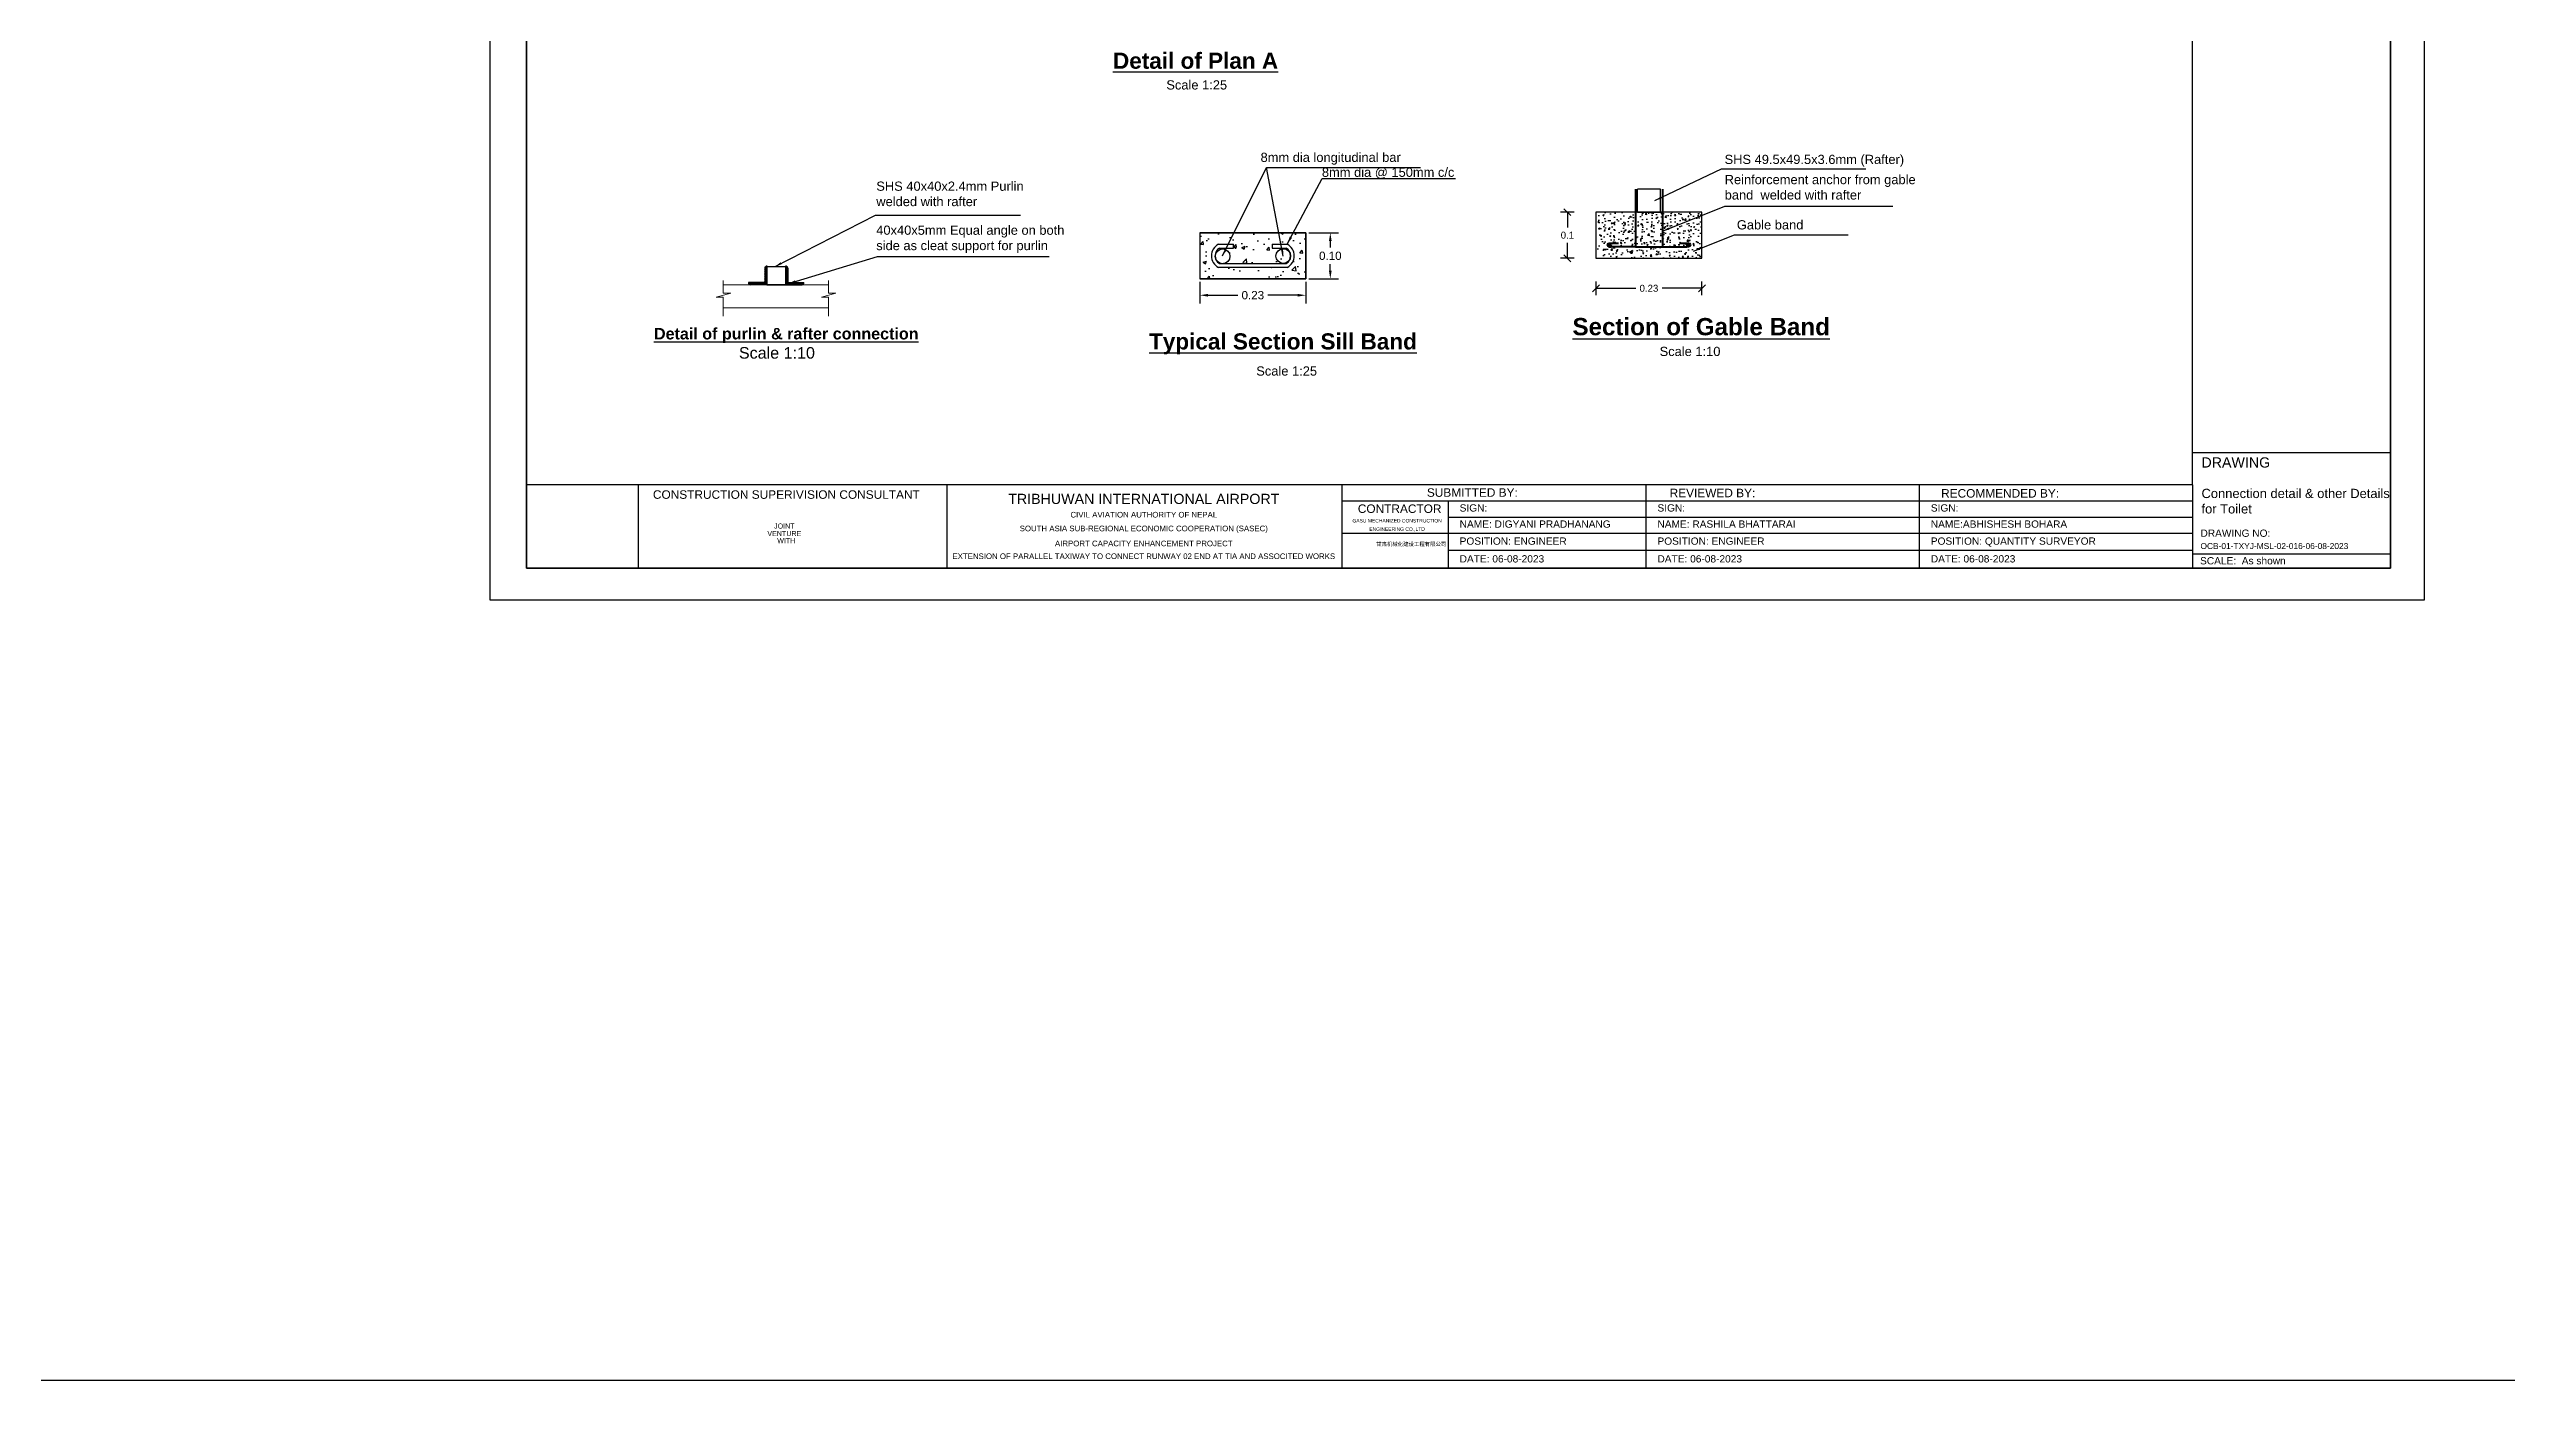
# Model space of a CAD drawing. Header units: metres. Extents: x 428 to 3974, y -4076 to 3914.
# Drawn here: x 1064 to 1117.3, y -411 to -381.6 of the extents above; entities that cross this region are included whole.
import ezdxf
from ezdxf.enums import TextEntityAlignment as Align

# ---------------------------------------------------------------- set-up
doc = ezdxf.new("R2010")
doc.units = ezdxf.units.M
doc.header["$MEASUREMENT"] = 0
doc.header["$PDMODE"] = 2
doc.linetypes.add('CONTINOUS', pattern=[0])
for name, color, linetype in [('Dimension', 7, 'Continuous'), ('Frame', 7, 'Continuous'), ('Roof', 221, 'CONTINOUS'), ('trench', 7, 'Continuous'), ('wall', 150, 'Continuous')]:
    doc.layers.add(name, color=color, linetype=linetype)
doc.styles.add('ARIAL', font='arial.ttf')
doc.styles.add('labor camp', font='arial.ttf')
doc.styles.get("Standard").update_dxf_attribs({"font": 'arial.ttf'})
doc.dimstyles.new('1@10', dxfattribs={"dimtxt": 0.18, "dimasz": 0.18, "dimexe": 0.18, "dimexo": 0.0625, "dimgap": 0.09, "dimtad": 0, "dimtih": 1, "dimtoh": 1, "dimlfac": 0.1, "dimzin": 0, "dimdsep": 46, "dimtxsty": 'Standard', "dimcen": 0.09, "dimadec": 0, "dimazin": 0, "dimtfac": 1, "dimtofl": 0, "dimtmove": 0, "dimatfit": 3, "dimfxl": 1, "dimtolj": 1, "dimtzin": 0, "dimarcsym": 0})
doc.dimstyles.new('1@100', dxfattribs={"dimtxt": 0.2, "dimasz": 0.175, "dimexe": 0.18, "dimexo": 0.0625, "dimgap": 0.09, "dimtad": 0, "dimtih": 1, "dimtoh": 1, "dimzin": 0, "dimdsep": 46, "dimtxsty": 'labor camp', "dimblk": 'OBLIQUE', "dimcen": 0.09, "dimadec": 0, "dimazin": 0, "dimtfac": 1, "dimtofl": 0, "dimtmove": 1, "dimatfit": 3, "dimfxl": 0.525, "dimfxlon": 1, "dimtolj": 1, "dimtzin": 0, "dimarcsym": 0})
doc.dimstyles.new('1@25', dxfattribs={"dimtxt": 0.2, "dimasz": 0.15, "dimexe": 0.01, "dimexo": 0.45, "dimgap": 0.09, "dimtad": 0, "dimtih": 1, "dimtoh": 1, "dimlfac": 0.25, "dimzin": 0, "dimdsep": 46, "dimtxsty": 'labor camp', "dimblk": 'OBLIQUE', "dimcen": 0.09, "dimadec": 0, "dimazin": 0, "dimtfac": 1, "dimtofl": 0, "dimtmove": 1, "dimatfit": 3, "dimfxl": 0.1, "dimfxlon": 1, "dimtolj": 1, "dimtzin": 0, "dimarcsym": 0})
doc.dimstyles.new('Copy of 1@25', dxfattribs={"dimtxt": 1, "dimasz": 0.15, "dimexe": 0.01, "dimexo": 0.45, "dimgap": 0.09, "dimtad": 0, "dimtih": 1, "dimtoh": 1, "dimlfac": 0.04, "dimzin": 0, "dimdsep": 46, "dimtxsty": 'labor camp', "dimblk": 'OBLIQUE', "dimcen": 0.09, "dimadec": 0, "dimazin": 0, "dimtfac": 1, "dimtofl": 0, "dimtmove": 1, "dimatfit": 3, "dimfxl": 0.1, "dimfxlon": 1, "dimtolj": 1, "dimtzin": 0, "dimarcsym": 0})
doc.dimstyles.get("Standard").update_dxf_attribs({"dimtxt": 0.18, "dimasz": 0.18, "dimexe": 0.18, "dimexo": 0.0625, "dimgap": 0.09, "dimtad": 0, "dimtih": 1, "dimtoh": 1, "dimzin": 0, "dimdsep": 46, "dimtxsty": 'Standard', "dimcen": 0.09, "dimadec": 0, "dimazin": 0, "dimtfac": 1, "dimtofl": 0, "dimtmove": 0, "dimatfit": 3, "dimfxl": 1, "dimtolj": 1, "dimtzin": 0, "dimarcsym": 0})

# ---------------------------------------------------------------- blocks, each defined once
blk = doc.blocks.new('_Oblique')
at = {"color": 0, "linetype": 'ByBlock', "lineweight": -2}
blk.add_line((-0.5, -0.5), (0.5, 0.5), dxfattribs=at)
blk = doc.blocks.new('*D179')
at = {"color": 0, "lineweight": -2, "transparency": 16777216}
for p, q in [((1097.073, -385.105), (1096.773, -385.105)), ((1096.923, -385.105), (1096.923, -385.439)), ((1097.073, -386.105), (1096.773, -386.105)), ((1096.923, -386.105), (1096.923, -385.772))]:
    blk.add_line(p, q, dxfattribs=at)
at = {"layer": 'Defpoints', "color": 0, "transparency": 16777216}
for p in [(1096.923, -385.105), (1097.543, -385.105), (1097.543, -386.105)]:
    blk.add_point(p, dxfattribs=at)
at = {"color": 0, "lineweight": -2, "transparency": 16777216, "xscale": 0.15, "yscale": 0.15, "zscale": 0.15}
for p, rotation in [((1096.923, -385.105), 90), ((1096.923, -386.105), 270)]:
    blk.add_blockref('_Oblique', p, dxfattribs=dict(at, rotation=rotation))
at = {"color": 0, "transparency": 16777216, "insert": (1096.923, -385.605), "char_height": 0.15, "attachment_point": 5}
blk.add_mtext('\\A1;0.1', dxfattribs=at)
blk = doc.blocks.new('*D180')
at = {"color": 0, "lineweight": -2, "transparency": 16777216}
for p, q in [((1097.543, -386.608), (1097.543, -386.908)), ((1097.543, -386.758), (1098.408, -386.758)), ((1099.843, -386.758), (1098.978, -386.758)), ((1099.843, -386.908), (1099.843, -386.608))]:
    blk.add_line(p, q, dxfattribs=at)
at = {"layer": 'Defpoints', "color": 0, "transparency": 16777216}
for p in [(1097.543, -386.105), (1099.843, -386.758), (1099.843, -414.597)]:
    blk.add_point(p, dxfattribs=at)
at = {"color": 0, "lineweight": -2, "transparency": 16777216, "xscale": 0.15, "yscale": 0.15, "zscale": 0.15, "rotation": 180}
blk.add_blockref('_Oblique', (1097.543, -386.758), dxfattribs=at)
at = {"color": 0, "lineweight": -2, "transparency": 16777216, "xscale": 0.15, "yscale": 0.15, "zscale": 0.15}
blk.add_blockref('_Oblique', (1099.843, -386.758), dxfattribs=at)
at = {"color": 0, "transparency": 16777216, "insert": (1098.693, -386.758), "char_height": 0.15, "attachment_point": 5}
blk.add_mtext('\\A1;0.23', dxfattribs=at)
blk = doc.blocks.new('*D188')
at = {"layer": 'Defpoints', "color": 0, "transparency": 16777216}
for p in [(1088.944, -386.553), (1091.244, -386.553), (1091.244, -386.908)]:
    blk.add_point(p, dxfattribs=at)
at = {"layer": 'trench', "color": 0, "lineweight": -2, "transparency": 16777216}
for p, q in [((1088.944, -386.616), (1088.944, -387.088)), ((1091.244, -386.616), (1091.244, -387.088)), ((1089.124, -386.908), (1089.77, -386.908)), ((1091.064, -386.908), (1090.418, -386.908))]:
    blk.add_line(p, q, dxfattribs=at)
at = {"layer": 'trench', "color": 0, "transparency": 16777216}
for points in [[(1089.124, -386.878), (1089.124, -386.938), (1088.944, -386.908)], [(1091.064, -386.878), (1091.064, -386.938), (1091.244, -386.908)]]:
    blk.add_solid(points, dxfattribs=at)
at = {"layer": 'trench', "color": 0, "transparency": 16777216, "insert": (1090.094, -386.908), "char_height": 0.18, "attachment_point": 5}
blk.add_mtext('\\A1;0.23', dxfattribs=at)
blk = doc.blocks.new('*D189')
at = {"layer": 'Defpoints', "color": 0, "transparency": 16777216}
for p in [(1091.244, -385.553), (1091.244, -386.553), (1091.776, -386.553)]:
    blk.add_point(p, dxfattribs=at)
at = {"layer": 'trench', "color": 0, "lineweight": -2, "transparency": 16777216}
for p, q in [((1091.307, -385.553), (1091.956, -385.553)), ((1091.776, -385.733), (1091.776, -385.871)), ((1091.776, -386.373), (1091.776, -386.235)), ((1091.307, -386.553), (1091.956, -386.553))]:
    blk.add_line(p, q, dxfattribs=at)
at = {"layer": 'trench', "color": 0, "transparency": 16777216}
for points in [[(1091.746, -385.733), (1091.806, -385.733), (1091.776, -385.553)], [(1091.746, -386.373), (1091.806, -386.373), (1091.776, -386.553)]]:
    blk.add_solid(points, dxfattribs=at)
at = {"layer": 'trench', "color": 0, "transparency": 16777216, "insert": (1091.776, -386.053), "char_height": 0.18, "attachment_point": 5}
blk.add_mtext('\\A1;0.10', dxfattribs=at)

msp = doc.modelspace()

# ---------------------------------------------------------------- hatches: boundary and pattern name
at = {"transparency": 33554687}
h = msp.add_hatch(dxfattribs=at)
h.set_pattern_fill('AR-CONC', color=6, scale=0.1)
h.set_pattern_definition([(50, (-2482.7847, 614.19756), (0.71726018, -0.062752135), [0.075, -0.825]), (355, (-2482.7847, 614.19756), (-0.13875133, 0.75219213), [0.06, -0.66]), (100.451444, (-2482.7249, 614.1923), (0.57850885, 0.68943999), [0.06374019, -0.70114211]), (46.1842, (-2482.7847, 614.3976), (1.06724133, -0.16551928), [0.1125, -1.2375]), (96.635635, (-2482.6957, 614.3838), (0.93466195, 0.9741186), [0.09561034, -1.05171376]), (351.184164, (-2482.7847, 614.3976), (0.93466195, 0.9741186), [0.09, -0.99]), (21, (-2482.6847, 614.34756), (0.59690705, -0.40261889), [0.075, -0.825]), (326, (-2482.6847, 614.34756), (0.24331533, 0.72515005), [0.06, -0.66]), (71.451445, (-2482.6349, 614.314), (0.84022238, 0.32253115), [0.06374019, -0.70114211]), (37.5, (-2482.78467, 614.19756), (0.012159855, 0.332893854), [0, -0.652, 0, -0.67, 0, -0.6625]), (7.5, (-2482.78467, 614.19756), (0.263069537, 0.394411712), [0, -0.382, 0, -0.637, 0, -0.2525]), (327.5, (-2483.00767, 614.19756), (0.533822436, -0.022554872), [0, -0.25, 0, -0.78, 0, -1.035]), (317.5, (-2483.10767, 614.19756), (0.58318617, 0.10010498), [0, -0.325, 0, -0.518, 0, -0.735])])
h.paths.add_polyline_path([(1088.944, -385.553), (1088.944, -386.553), (1091.244, -386.553), (1091.244, -385.553)])
h.paths.add_polyline_path([(1090.818, -386.223, 0.566667), (1090.818, -385.883), (1090.514, -385.883), (1090.514, -385.803), (1090.838, -385.803, -0.624786), (1090.838, -386.303), (1089.35, -386.303, -0.624786), (1089.35, -385.803), (1089.674, -385.803), (1089.674, -385.883), (1089.37, -385.883, 0.566667), (1089.37, -386.223)], flags=16)
at = {"layer": 'wall'}
h = msp.add_hatch(dxfattribs=at)
h.set_pattern_fill('AR-CONC', color=6, scale=0.04, style=0)
h.set_pattern_definition([(50, (-6928.26194, 3759.8682), (0.286904073, -0.025100854), [0.03, -0.33]), (355, (-6928.26194, 3759.8682), (-0.055500533, 0.300876853), [0.024, -0.264]), (100.4514445, (-6928.23803, 3759.86612), (0.231403539, 0.275775996), [0.025496077, -0.280456845]), (46.1842, (-6928.26194, 3759.9482), (0.426896532, -0.066207712), [0.045, -0.495]), (96.6356355, (-6928.22637, 3759.9427), (0.373864778, 0.38964744), [0.038244137, -0.420685504]), (351.184164, (-6928.26194, 3759.9482), (0.373864778, 0.38964744), [0.036, -0.396]), (21, (-6928.22194, 3759.9282), (0.238762821, -0.161047556), [0.03, -0.33]), (326, (-6928.22194, 3759.9282), (0.097326133, 0.290060018), [0.024, -0.264]), (71.4514447, (-6928.20205, 3759.9148), (0.336088951, 0.129012461), [0.025496076, -0.280456845]), (37.5, (-6928.26194, 3759.86821), (0.0048639421, 0.1331575415), [0, -0.2608, 0, -0.268, 0, -0.265]), (7.5, (-6928.26194, 3759.8682), (0.105227815, 0.1577646848), [0, -0.1528, 0, -0.2548, 0, -0.101]), (327.5, (-6928.35114, 3759.86821), (0.2135289745, -0.0090219487), [0, -0.1, 0, -0.312, 0, -0.414]), (317.5, (-6928.39114, 3759.8682), (0.2332744677, 0.040041993), [0, -0.13, 0, -0.2072, 0, -0.294])])
h.paths.add_polyline_path([(1098.984, -385.105), (1098.402, -385.105), (1098.402, -385.125), (1098.402, -385.855), (1097.873, -385.855), (1097.833, -385.855, -0.414214), (1097.793, -385.815, -1), (1097.873, -385.815, -0.414214), (1097.833, -385.855), (1097.873, -385.855), (1098.402, -385.855), (1098.402, -385.105), (1097.543, -385.105), (1097.543, -386.105), (1099.843, -386.105), (1099.843, -385.105), (1098.984, -385.105), (1098.984, -385.855), (1099.513, -385.855), (1099.553, -385.855, -0.414214), (1099.513, -385.815, -1), (1099.593, -385.815, -0.414214), (1099.553, -385.855), (1099.513, -385.855), (1098.984, -385.855)])
h = msp.add_hatch(color=6, dxfattribs=at)
h.dxf.hatch_style = 1
h.paths.add_polyline_path([(1097.873, -385.815, 1), (1097.793, -385.815, 1)])
h = msp.add_hatch(color=6, dxfattribs=at)
h.dxf.hatch_style = 1
h.paths.add_polyline_path([(1099.593, -385.815, 1), (1099.513, -385.815, 1)])
h = msp.add_hatch(dxfattribs=at)
h.set_pattern_fill('ANSI31', color=0, scale=0.2)
h.set_pattern_definition([(45, (-7201.445448, 3645.116873), (-0.01767766953, 0.01767766953), [])])
h.paths.add_polyline_path([(1079.497, -386.631), (1079.147, -386.631, 0.462004), (1079.186, -386.681), (1079.547, -386.681), (1079.547, -386.281, 0.462004), (1079.497, -386.32)])
h = msp.add_hatch(dxfattribs=at)
h.set_pattern_fill('ANSI31', color=0, scale=0.2)
h.set_pattern_definition([(45, (-7201.123626, 3645.116873), (-0.01767766953, 0.01767766953), [])])
h.paths.add_polyline_path([(1079.947, -386.681), (1080.309, -386.681, 0.462004), (1080.347, -386.631), (1079.997, -386.631), (1079.997, -386.32, 0.462004), (1079.947, -386.281)])

# ---------------------------------------------------------------- linework, layer by layer
for p, q in [((1110.496, -391.022), (1110.496, -364.528)), ((1099.843, -385.105), (1097.543, -385.105)), ((1097.543, -385.105), (1097.543, -386.105)), ((1098.402, -385.093), (1098.402, -385.125)), ((1098.424, -385.101), (1098.424, -385.111)), ((1099.843, -386.105), (1099.843, -385.105)), ((1088.944, -385.553), (1091.244, -385.553)), ((1091.244, -385.553), (1091.244, -386.553)), ((1097.543, -386.105), (1099.843, -386.105)), ((1079.497, -386.631), (1079.147, -386.631)), ((1079.547, -386.681), (1079.186, -386.681)), ((1079.497, -386.32), (1079.497, -386.631)), ((1079.547, -386.281), (1079.547, -386.681)), ((1079.547, -386.681), (1079.947, -386.681)), ((1079.947, -386.281), (1079.947, -386.681)), ((1079.947, -386.681), (1080.309, -386.681)), ((1079.997, -386.32), (1079.997, -386.631)), ((1079.997, -386.631), (1080.347, -386.631)), ((1091.244, -386.553), (1088.944, -386.553)), ((1092.029, -391.022), (1092.029, -392.828)), ((1098.629, -391.022), (1098.629, -392.828)), ((1104.562, -391.022), (1104.562, -392.828)), ((1110.496, -391.022), (1110.496, -392.828)), ((1092.029, -391.372), (1095.035, -391.372)), ((1094.335, -391.372), (1094.335, -392.828)), ((1095.035, -391.372), (1098.629, -391.372)), ((1098.629, -391.372), (1110.496, -391.372)), ((1098.629, -391.372), (1099.329, -391.372)), ((1099.329, -391.372), (1102.922, -391.372)), ((1104.562, -391.372), (1105.262, -391.372)), ((1106.462, -391.372), (1110.056, -391.372)), ((1092.04, -392.072), (1095.035, -392.072)), ((1094.335, -391.722), (1098.629, -391.722)), ((1095.035, -392.072), (1098.629, -392.072)), ((1098.629, -391.722), (1099.329, -391.722)), ((1098.629, -392.072), (1099.329, -392.072)), ((1099.329, -391.722), (1105.762, -391.722)), ((1099.329, -392.072), (1105.762, -392.072)), ((1105.762, -391.722), (1110.496, -391.722)), ((1105.762, -392.072), (1110.496, -392.072)), ((1094.335, -392.442), (1095.035, -392.442)), ((1095.035, -392.442), (1098.629, -392.442)), ((1098.629, -392.442), (1099.329, -392.442)), ((1099.329, -392.442), (1105.762, -392.442)), ((1105.762, -392.442), (1110.496, -392.442))]:
    msp.add_line(p, q)
at = {"color": 3, "lineweight": 50}
for p, q in [((1098.402, -384.606), (1098.402, -385.856)), ((1098.984, -384.606), (1098.984, -385.856)), ((1098.402, -385.855), (1097.873, -385.855)), ((1098.984, -385.855), (1099.513, -385.855))]:
    msp.add_line(p, q, dxfattribs=at)
at = {"lineweight": 50}
for p, q in [((1097.833, -385.775), (1098.033, -385.775)), ((1097.833, -385.855), (1097.873, -385.855)), ((1098.402, -385.856), (1098.984, -385.856)), ((1099.353, -385.775), (1099.553, -385.775)), ((1099.553, -385.855), (1099.513, -385.855))]:
    msp.add_line(p, q, dxfattribs=at)
for centre in [(1097.833, -385.815), (1099.553, -385.815)]:
    msp.add_circle(centre, 0.04, dxfattribs=at)
for centre, radius, start, end in [((1097.833, -385.815), 0.04, 90, 270), ((1099.553, -385.815), 0.04, 270, 90), ((1079.188, -386.639), 0.0416, 168.2618, 267.4503), ((1079.539, -386.321), 0.0416, 78.2618, 177.4503), ((1079.956, -386.321), 0.0416, 2.5497, 101.7382), ((1080.307, -386.639), 0.0416, 272.5497, 11.7382)]:
    msp.add_arc(centre, radius, start, end)
at = {"layer": 'Defpoints', "color": 3}
msp.add_lwpolyline([(1115.528, -393.516), (1115.528, -363.816), (1073.528, -363.816), (1073.528, -393.516)], close=True, dxfattribs=at)
at = {"layer": 'Frame', "color": 6, "linetype": 'Continuous', "lineweight": 35}
for p, q in [((1074.328, -364.528), (1074.328, -392.828)), ((1114.79, -392.828), (1114.79, -364.528)), ((1074.328, -392.828), (1114.79, -392.828))]:
    msp.add_line(p, q, dxfattribs=at)
at = {"layer": 'Frame', "linetype": 'Continuous', "lineweight": 30}
for p, q in [((1114.79, -390.328), (1110.496, -390.328)), ((1110.496, -391.022), (1074.328, -391.022)), ((1076.76, -392.814), (1076.76, -391.022)), ((1083.46, -392.814), (1083.46, -391.022)), ((1114.79, -392.528), (1110.496, -392.528))]:
    msp.add_line(p, q, dxfattribs=at)
at = {"layer": 'Roof', "lineweight": 30}
for p, q in [((1098.943, -384.605), (1098.443, -384.605)), ((1098.443, -385.105), (1098.443, -384.605)), ((1098.943, -385.105), (1098.943, -384.605)), ((1098.443, -385.105), (1098.943, -385.105))]:
    msp.add_line(p, q, dxfattribs=at)
at = {"layer": 'Roof', "lineweight": 20}
for p, q in [((1078.595, -386.681), (1079.547, -386.681)), ((1079.947, -386.681), (1080.879, -386.681)), ((1078.595, -387.181), (1079.547, -387.181)), ((1079.547, -387.181), (1079.947, -387.181)), ((1079.947, -387.181), (1080.879, -387.181))]:
    msp.add_line(p, q, dxfattribs=at)
for points in [[(1078.595, -386.588), (1078.595, -386.681), (1078.595, -386.86), (1078.761, -386.86), (1078.445, -386.953), (1078.595, -386.953), (1078.595, -387.181), (1078.595, -387.365)], [(1080.879, -386.588), (1080.879, -386.681), (1080.879, -386.86), (1081.045, -386.86), (1080.729, -386.953), (1080.879, -386.953), (1080.879, -387.181), (1080.879, -387.365)]]:
    msp.add_lwpolyline(points, dxfattribs=at)
at = {"layer": 'Roof', "lineweight": 30}
msp.add_lwpolyline([(1079.547, -386.281), (1079.947, -386.281), (1079.947, -386.681), (1079.547, -386.681), (1079.547, -386.281)], dxfattribs=at)
at = {"layer": 'trench'}
msp.add_lwpolyline([(942.934, -347.896), (1189.471, -347.896), (1189.471, -410.459), (942.934, -410.459)], close=True, dxfattribs=at)
at = {"layer": 'wall'}
for p, q in [((1089.35, -385.803), (1089.674, -385.803)), ((1089.37, -385.883), (1089.674, -385.883)), ((1090.818, -386.223), (1089.37, -386.223)), ((1089.674, -385.883), (1089.674, -385.803)), ((1090.514, -385.803), (1090.838, -385.803)), ((1090.514, -385.803), (1090.514, -385.883)), ((1090.514, -385.883), (1090.818, -385.883)), ((1090.838, -386.303), (1089.35, -386.303))]:
    msp.add_line(p, q, dxfattribs=at)
msp.add_lwpolyline([(1091.244, -385.553), (1088.944, -385.553), (1088.944, -386.553), (1091.244, -386.553)], close=True, dxfattribs=at)
for centre in [(1089.438, -386.063), (1090.755, -386.058)]:
    msp.add_circle(centre, 0.16, dxfattribs=at)
for centre, radius, start, end in [((1089.472, -386.053), 0.278, 116.0068, 243.9932), ((1089.472, -386.053), 0.198, 120.9224, 239.0776), ((1090.716, -386.053), 0.198, 300.9224, 59.0776), ((1090.716, -386.053), 0.278, 296.0068, 63.9932)]:
    msp.add_arc(centre, radius, start, end, dxfattribs=at)

# ---------------------------------------------------------------- texts
at = {"layer": 'Dimension', "attachment_point": 1, "style": 'labor camp'}
for s, insert, char_height, width in [('{\\fArial|b1|i0|c222|p34;\\H1.75x;\\LDetail of Plan A\\H0.5714x;\\l }', (1087.058, -381.643), 0.2, 6.51258), ('Scale 1:25', (1088.216, -382.243), 0.2, 9.34498), ('SHS 49.5x49.5x3.6mm (Rafter)', (1100.335, -383.86), 0.2, 4.48592), ('SHS 40x40x2.4mm Purlin welded with rafter', (1081.92, -384.441), 0.2, 3.2543), ('Reinforcement anchor from gable band  welded with rafter', (1100.337, -384.298), 0.2, 4.25184), ('40x40x5mm Equal angle on both side as cleat support for purlin', (1081.919, -385.396), 0.2, 4.2021), ('Gable band', (1100.601, -385.28), 0.2, 3.2543), ('{\\fArial|b1|i0|c0|p34;\\LDetail of purlin & rafter connection\\P\\l               }    Scale 1:10', (1077.094, -387.617), 0.25, 8.60779), ('{\\fArial|b1|i0|c0|p34;\\H1.75x;\\LTypical Section Sill Band\\H0.5714x;\\P\\l }', (1087.841, -387.735), 0.2, 6.51258), ('{\\fArial|b1|i0|c0|p34;\\LSection of Gable Band\\l\\P             \\fArial|b0|i0|c0|p34;\\H0.5333x;Scale 1:10}', (1097.033, -387.402), 0.375, 6.6013), ('Scale 1:25', (1090.168, -388.452), 0.2, 9.34498)]:
    msp.add_mtext(s, dxfattribs=dict(at, insert=insert, char_height=char_height, width=width))
at = {"layer": 'Frame', "color": 7, "linetype": 'Continuous', "style": 'ARIAL'}
for s, height, p in [(' DRAWING ', 0.2212, (1111.433, -390.537)), ('TRIBHUWAN INTERNATIONAL AIRPORT', 0.22115, (1087.727, -391.328)), ('CIVIL AVIATION AUTHORITY OF NEPAL', 0.12178, (1087.727, -391.671)), ('  SUBMITTED BY:', 0.18429, (1094.788, -391.19)), ('VENTURE ', 0.1103, (1079.945, -392.081)), ('JOINT ', 0.1103, (1079.945, -391.917)), ('SOUTH ASIA SUB-REGIONAL ECONOMIC COOPERATION (SASEC)', 0.12178, (1087.727, -391.985)), (' WITH', 0.1103, (1079.945, -392.234)), ('EXTENSION OF PARALLEL TAXIWAY TO CONNECT RUNWAY 02 END AT TIA AND ASSOCITED WORKS', 0.12178, (1087.727, -392.573)), ('AIRPORT CAPACITY ENHANCEMENT PROJECT', 0.12178, (1087.727, -392.295))]:
    msp.add_text(s, height=height, dxfattribs=at).set_placement(p, align=Align.MIDDLE)
for s, height, p in [('CONSTRUCTION SUPERIVISION CONSULTANT', 0.18429, (1077.071, -391.326)), ('CONTRACTOR', 0.1843, (1092.373, -391.633)), ('SIGN:', 0.1576, (1094.584, -391.603)), ('SIGN:', 0.1576, (1098.878, -391.603)), ('        REVIEWED BY:', 0.18429, (1098.57, -391.292)), ('SIGN:', 0.1576, (1104.812, -391.603)), ('RECOMMENDED BY:', 0.18429, (1105.036, -391.3)), ('GASU MECHANIZED CONSTRUCTION ', 0.07691, (1092.256, -391.84)), (' ENGINEERING CO.,LTD', 0.07691, (1092.593, -392.022)), ('NAME: DIGYANI PRADHANANG', 0.15757, (1094.584, -391.953)), ('NAME: RASHILA BHATTARAI', 0.15757, (1098.878, -391.953)), ('NAME:ABHISHESH BOHARA', 0.15757, (1104.812, -391.953)), ('DRAWING NO: ', 0.15757, (1110.666, -392.151)), ('甘肃机械化建设工程有限公司', 0.08377, (1092.77, -392.35)), ('POSITION: ENGINEER', 0.15757, (1094.584, -392.323)), ('DATE: 06-08-2023', 0.15757, (1094.584, -392.708)), ('POSITION: ENGINEER', 0.15757, (1098.878, -392.323)), ('DATE: 06-08-2023', 0.15757, (1098.878, -392.708)), ('POSITION: QUANTITY SURVEYOR', 0.15757, (1104.812, -392.323)), ('DATE: 06-08-2023', 0.15757, (1104.812, -392.708)), ('SCALE:  As shown', 0.15757, (1110.657, -392.75)), ('OCB-01-TXYJ-MSL-02-016-06-08-2023', 0.13, (1110.666, -392.417))]:
    msp.add_text(s, height=height, dxfattribs=at).set_placement(p)
at = {"layer": 'Frame', "color": 7, "attachment_point": 1, "style": 'ARIAL'}
for s, insert, char_height, width in [('\\pt1.8;8mm dia longitudinal bar', (1090.262, -383.815), 0.2, 3.07748), ('\\pt1.8;8mm dia @ 150mm c/c  ', (1091.593, -384.139), 0.2, 3.07748), ('\\pt28.13;Connection detail & other Details for Toilet', (1110.688, -391.109), 0.2009, 4.30274)]:
    msp.add_mtext(s, dxfattribs=dict(at, insert=insert, char_height=char_height, width=width))

# ---------------------------------------------------------------- dimensions: what is measured, and where the dimension line sits
dim = msp.add_linear_dim(base=(1096.923, -385.105), p1=(1097.543, -386.105), p2=(1097.543, -385.105), angle=90, text='0.1', dimstyle='Standard', override={"dimtxt": 0.15, "dimasz": 0.15, "dimexe": 0.15, "dimblk1": 'Oblique', "dimblk2": 'Oblique', "dimsah": 1, "dimfxl": 0.15, "dimfxlon": 1})
dim.commit()
dim.dimension.update_dxf_attribs({"geometry": '*D179', "text_midpoint": (1096.923, -385.605), "dimtype": 160})
dim = msp.add_linear_dim(base=(1099.843, -386.758), p1=(1097.543, -386.105), p2=(1099.843, -414.597), text='0.23', dimstyle='Standard', override={"dimtxt": 0.15, "dimasz": 0.15, "dimexe": 0.15, "dimblk1": 'Oblique', "dimblk2": 'Oblique', "dimsah": 1, "dimfxl": 0.15, "dimfxlon": 1})
dim.commit()
dim.dimension.update_dxf_attribs({"geometry": '*D180', "text_midpoint": (1098.693, -386.758)})
at = {"layer": 'trench'}
dim = msp.add_linear_dim(base=(1091.776, -386.553), p1=(1091.244, -385.553), p2=(1091.244, -386.553), angle=90, dimstyle='1@10', dxfattribs=at)
dim.commit()
dim.dimension.update_dxf_attribs({"geometry": '*D189', "text_midpoint": (1091.776, -386.053)})
dim = msp.add_linear_dim(base=(1091.244, -386.908), p1=(1088.944, -386.553), p2=(1091.244, -386.553), dimstyle='1@10', dxfattribs=at)
dim.commit()
dim.dimension.update_dxf_attribs({"geometry": '*D188', "text_midpoint": (1090.094, -386.908)})

# ---------------------------------------------------------------- leaders
for points in [[(1098.821, -384.855), (1100.267, -384.166), (1103.402, -384.166)], [(1079.724, -386.281), (1081.9, -385.167), (1085.049, -385.167)], [(1098.987, -385.518), (1100.34, -384.976), (1103.984, -384.976)], [(1099.658, -385.954), (1100.553, -385.596), (1103.021, -385.596)]]:
    msp.add_leader(points, dimstyle='1@25')
msp.add_leader([(1080.021, -386.652), (1081.947, -386.069), (1085.671, -386.069)], dimstyle='1@25', override={"dimgap": 0.09, "dimtad": 0})
for points in [[(1089.438, -386.053), (1090.394, -384.138), (1093.732, -384.138)], [(1090.755, -386.058), (1090.394, -384.138)]]:
    msp.add_leader(points, dimstyle='Copy of 1@25', override={"dimgap": 0.09, "dimtad": 0}, dxfattribs=at)
at = {"layer": 'wall', "color": 0}
msp.add_leader([(1090.838, -385.803), (1091.598, -384.378), (1094.497, -384.378)], dimstyle='1@100', dxfattribs=at)

doc.saveas('drawing.dxf')
